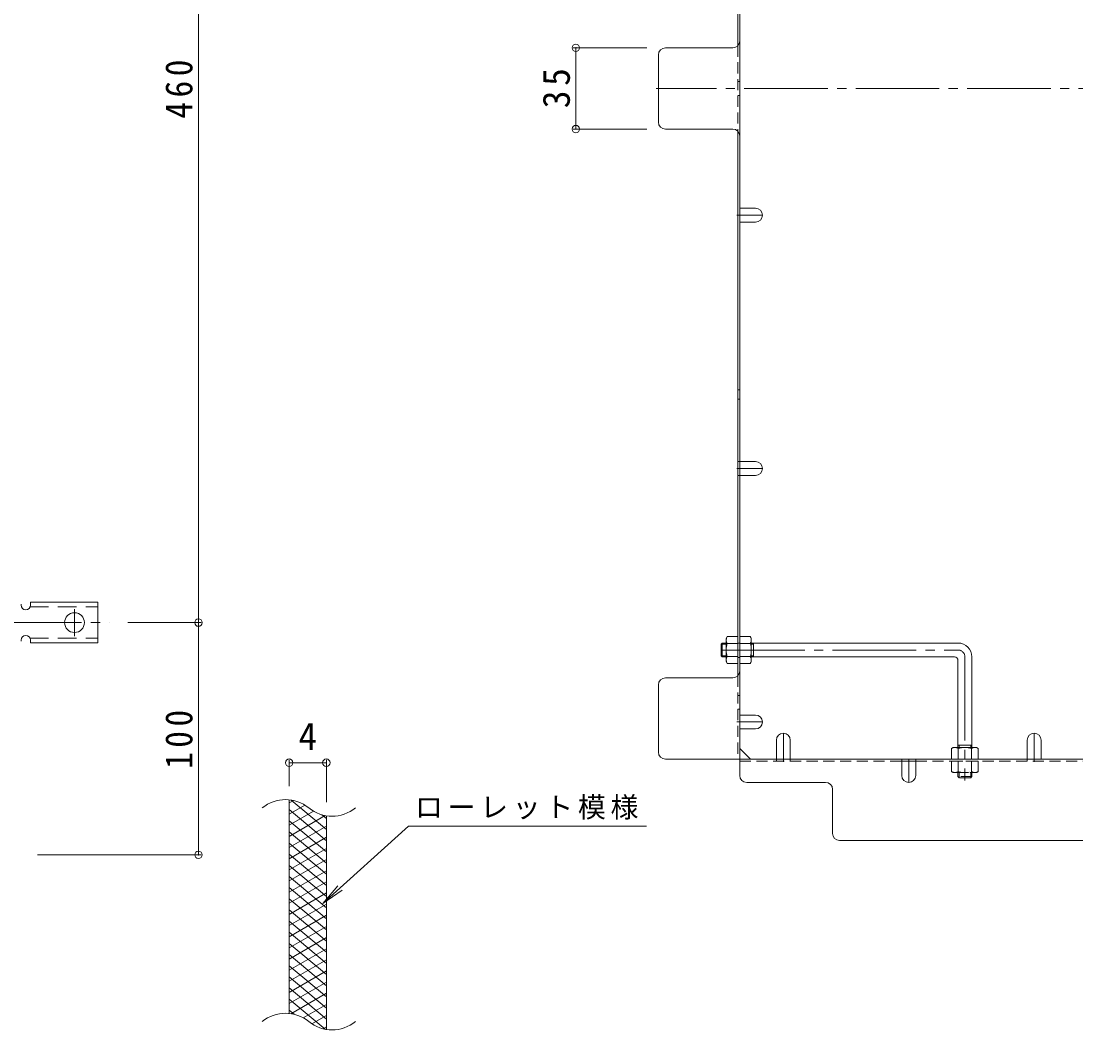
# Model space of a CAD drawing. Units: millimetres at full size, sheet at 1:4, with parts at other scales. Extents: x -950 to 1126, y -781 to 780.
# Drawn here: x -163.7 to 290.6, y -82.2 to 352.2 of the extents above; entities that cross this region are included whole.
import ezdxf
from ezdxf.enums import TextEntityAlignment as Align

# ---------------------------------------------------------------- set-up
doc = ezdxf.new("R2010")
doc.units = ezdxf.units.MM
doc.header["$LTSCALE"] = 4
doc.header["$PDMODE"] = 32
doc.header["$PDSIZE"] = 3.2
for name, pattern in [('CHAIN1', [8, 5, -1, 1, -1]), ('CHAIN2', [12, 9, -1, 1, -1]), ('DASHED1', [1.8, 1.2, -0.6]), ('DASHED2', [3, 2, -1])]:
    doc.linetypes.add(name, pattern=pattern)
for name, color, linetype, lineweight in [('A-4_その他', 7, 'Continuous', 9), ('A-7_ハッチ', 2, 'Continuous', 9), ('A-8_記号', 2, 'Continuous', 9), ('A-A_ﾊｯﾁ-ﾜｸ', 3, 'Continuous', 9), ('A-B_ﾊｯﾁ', 2, 'Continuous', 9), ('F-2_F-2ﾚｲﾔ', 3, 'Continuous', 9), ('F-4_F-4ﾚｲﾔ', 7, 'Continuous', 9), ('F-5_F-5ﾚｲﾔ', 7, 'Continuous', 9), ('F-9_F-9ﾚｲﾔ', 6, 'Continuous', 9)]:
    doc.layers.add(name, color=color, linetype=linetype, lineweight=lineweight)
doc.styles.add('ＭＳ ゴシック', font='')
doc.styles.get('ＭＳ ゴシック').set_extended_font_data('MS Gothic')

msp = doc.modelspace()

# ---------------------------------------------------------------- linework, layer by layer
at = {"layer": 'A-4_その他'}
for p, q in [((-87.336, 93.163), (-87.336, 553.162)), ((74.019, 340.663), (105.79, 340.663)), ((75.219, 340.663), (75.219, 305.662)), ((74.019, 305.662), (105.79, 305.662)), ((-86.136, 93.163), (-117.713, 93.163)), ((-87.336, -6.838), (-87.336, 93.163)), ((-86.136, -6.838), (-156.713, -6.838))]:
    msp.add_line(p, q, dxfattribs=at)
for p in [(75.219, 340.663), (75.219, 305.662), (-87.336, 93.163), (-87.336, -6.838)]:
    msp.add_point(p, dxfattribs=at)
at = {"layer": 'A-7_ハッチ'}
for p, q in [((145.793, 618.966), (145.793, 27.359)), ((144.993, 576.004), (144.993, 341.623)), ((110.79, 308.662), (110.79, 337.663)), ((142.793, 340.663), (113.79, 340.663)), ((142.793, 305.662), (113.79, 305.662)), ((144.993, 70.32), (144.993, 304.701)), ((142.793, 69.36), (113.79, 69.36)), ((110.79, 37.359), (110.79, 66.36)), ((150.405, 34.359), (145.793, 38.971)), ((113.79, 34.359), (755.397, 34.359)), ((215.593, 33.559), (221.593, 33.559)), ((182.794, 24.359), (148.793, 24.359)), ((185.794, 21.359), (185.794, 2.359)), ((188.794, -0.641), (334.093, -0.641))]:
    msp.add_line(p, q, dxfattribs=at)
at = {"layer": 'A-7_ハッチ', "linetype": 'DASHED1'}
for p, q in [((144.993, 341.623), (144.993, 304.701)), ((145.793, 326.162), (144.993, 326.162)), ((145.793, 320.162), (144.993, 320.162)), ((145.793, 193.323), (144.993, 193.323)), ((145.793, 189.323), (144.993, 189.323)), ((145.793, 162.485), (144.993, 162.485)), ((145.793, 156.485), (144.993, 156.485)), ((144.993, 84.359), (145.793, 84.359)), ((144.993, 78.159), (145.793, 78.159)), ((144.993, 70.32), (144.993, 34.354)), ((145.793, 61.821), (144.993, 61.821)), ((145.793, 55.821), (144.993, 55.821)), ((145.793, 33.559), (215.593, 33.559)), ((161.593, 34.359), (161.593, 33.559)), ((167.593, 34.359), (167.593, 33.559)), ((221.593, 33.559), (647.593, 33.559)), ((269.593, 34.359), (269.593, 33.559))]:
    msp.add_line(p, q, dxfattribs=at)
at = {"layer": 'A-7_ハッチ', "linetype": 'CHAIN2'}
msp.add_line((759.75, 323.162), (109.868, 323.162), dxfattribs=at)
at = {"layer": 'A-7_ハッチ'}
for centre, start, end in [((142.793, 343.663), 270, 0), ((113.79, 337.663), 90, 180), ((113.79, 308.662), 180, 270), ((142.793, 302.662), 0, 90), ((113.79, 66.36), 90, 180), ((142.793, 72.36), 270, 0), ((113.79, 37.359), 180, 270), ((148.793, 27.359), 180, 270), ((182.794, 21.359), 0, 90), ((188.794, 2.359), 180, 270)]:
    msp.add_arc(centre, 3, start, end, dxfattribs=at)
at = {"layer": 'A-8_記号', "linetype": 'CHAIN1'}
for p, q in [((144.593, 268.603), (155.593, 268.603)), ((144.593, 159.485), (155.593, 159.485)), ((144.593, 50.364), (155.593, 50.364)), ((164.593, 33.159), (164.593, 45.509)), ((272.593, 33.159), (272.593, 45.509)), ((218.593, 34.359), (218.593, 24.359))]:
    msp.add_line(p, q, dxfattribs=at)
at = {"layer": 'A-8_記号'}
for p, q in [((152.593, 271.603), (145.793, 271.603)), ((152.593, 265.603), (145.793, 265.603)), ((152.593, 162.485), (145.793, 162.485)), ((152.593, 156.485), (145.793, 156.485)), ((152.593, 53.364), (145.793, 53.364)), ((152.593, 47.364), (145.793, 47.364)), ((161.593, 42.509), (161.593, 34.359)), ((167.593, 42.509), (167.593, 34.359)), ((269.593, 42.509), (269.593, 34.359)), ((275.593, 42.509), (275.593, 34.359)), ((215.593, 27.359), (215.593, 34.359)), ((221.593, 27.359), (221.593, 34.359))]:
    msp.add_line(p, q, dxfattribs=at)
for centre, start, end in [((152.593, 268.603), 270, 90), ((152.593, 159.485), 270, 90), ((152.593, 50.364), 270, 90), ((164.593, 42.509), 0, 180), ((272.593, 42.509), 0, 180), ((218.593, 27.359), 180, 0)]:
    msp.add_arc(centre, 3, start, end, dxfattribs=at)
at = {"layer": 'A-A_ﾊｯﾁ-ﾜｸ'}
for p, q in [((-163.713, 101.163), (-163.713, 100.663)), ((-159.713, 101.913), (-159.713, 100.663)), ((-159.713, 101.913), (-130.713, 101.913)), ((-130.713, 84.413), (-130.713, 101.913)), ((-163.713, 85.667), (-163.713, 85.154)), ((-159.713, 84.413), (-159.713, 85.663)), ((-159.713, 84.413), (-130.713, 84.413))]:
    msp.add_line(p, q, dxfattribs=at)
at = {"layer": 'A-A_ﾊｯﾁ-ﾜｸ', "linetype": 'DASHED2'}
for p, q in [((-159.859, 99.913), (-130.713, 99.913)), ((-159.859, 86.413), (-130.713, 86.413))]:
    msp.add_line(p, q, dxfattribs=at)
at = {"layer": 'A-A_ﾊｯﾁ-ﾜｸ', "color": 7, "linetype": 'CHAIN2'}
for p, q in [((-140.713, 98.939), (-140.713, 87.387)), ((-173.714, 93.163), (-125.713, 93.163))]:
    msp.add_line(p, q, dxfattribs=at)
at = {"layer": 'A-A_ﾊｯﾁ-ﾜｸ'}
msp.add_circle((-140.713, 93.163), 4.25, dxfattribs=at)
for centre, start, end in [((-161.713, 100.663), 180, 0), ((-161.713, 85.663), 0, 179.86671)]:
    msp.add_arc(centre, 2, start, end, dxfattribs=at)
at = {"layer": 'A-B_ﾊｯﾁ'}
for p, q in [((139.993, 86.359), (140.426, 87.109)), ((139.993, 76.359), (139.993, 86.359)), ((144.993, 87.109), (140.426, 87.109)), ((144.993, 75.609), (144.993, 87.109)), ((145.793, 75.609), (145.793, 87.109)), ((145.793, 87.109), (150.36, 87.109)), ((150.793, 86.359), (150.36, 87.109)), ((150.793, 76.359), (150.793, 86.359)), ((140.426, 84.222), (144.993, 84.222)), ((150.36, 84.222), (145.793, 84.222)), ((140.426, 78.495), (144.993, 78.495)), ((150.36, 78.495), (145.793, 78.495)), ((139.993, 76.359), (140.426, 75.609)), ((144.993, 75.609), (140.426, 75.609)), ((145.793, 75.609), (150.36, 75.609)), ((150.793, 76.359), (150.36, 75.609)), ((237.793, 39.359), (237.043, 38.926)), ((237.043, 34.359), (237.043, 38.926)), ((247.793, 39.359), (237.793, 39.359)), ((239.93, 38.926), (239.93, 34.359)), ((245.656, 38.926), (245.656, 34.359)), ((247.793, 39.359), (248.543, 38.926)), ((248.543, 34.359), (248.543, 38.926)), ((248.543, 34.359), (237.043, 34.359))]:
    msp.add_line(p, q, dxfattribs=at)
at = {"layer": 'A-B_ﾊｯﾁ', "color": 3}
for p, q in [((138.293, 84.359), (137.793, 83.859)), ((137.793, 78.859), (137.793, 83.859)), ((139.993, 83.859), (137.793, 83.859)), ((138.293, 78.359), (138.293, 84.359)), ((138.293, 84.359), (139.993, 84.359)), ((150.793, 84.359), (239.793, 84.359)), ((151.793, 83.859), (150.793, 83.859)), ((151.793, 78.359), (151.793, 84.359)), ((138.293, 78.359), (137.793, 78.859)), ((139.993, 78.859), (137.793, 78.859)), ((138.293, 78.359), (139.993, 78.359)), ((151.793, 78.859), (150.793, 78.859)), ((150.793, 78.359), (238.293, 78.359)), ((245.793, 78.359), (245.793, 39.359)), ((239.793, 76.859), (239.793, 39.359)), ((245.793, 40.359), (239.793, 40.359)), ((240.293, 40.359), (240.293, 39.359)), ((245.293, 40.359), (245.293, 39.359))]:
    msp.add_line(p, q, dxfattribs=at)
at = {"layer": 'A-B_ﾊｯﾁ', "color": 3, "linetype": 'CHAIN2'}
for p, q in [((137.793, 81.359), (239.793, 81.359)), ((242.793, 78.359), (242.793, 25.126))]:
    msp.add_line(p, q, dxfattribs=at)
at = {"layer": 'A-B_ﾊｯﾁ', "linetype": 'DASHED1'}
for p, q in [((237.043, 33.559), (248.543, 33.559)), ((237.043, 33.559), (237.043, 28.992)), ((239.93, 28.992), (239.93, 33.559)), ((245.656, 28.992), (245.656, 33.559)), ((248.543, 33.559), (248.543, 28.992)), ((237.793, 28.559), (237.043, 28.992)), ((237.793, 28.559), (247.793, 28.559)), ((247.793, 28.559), (248.543, 28.992))]:
    msp.add_line(p, q, dxfattribs=at)
at = {"layer": 'A-B_ﾊｯﾁ', "color": 3, "linetype": 'DASHED1'}
for p, q in [((239.793, 26.859), (239.793, 28.559)), ((240.293, 28.559), (240.293, 26.359)), ((245.293, 28.559), (245.293, 26.359)), ((245.793, 26.859), (245.793, 28.559)), ((245.793, 26.859), (239.793, 26.859)), ((239.793, 26.859), (240.293, 26.359)), ((245.293, 26.359), (240.293, 26.359)), ((245.793, 26.859), (245.293, 26.359))]:
    msp.add_line(p, q, dxfattribs=at)
at = {"layer": 'A-B_ﾊｯﾁ'}
for centre, radius, start, end in [((143.275, 85.464), 3.29, 149.99998, 176.07924), ((147.511, 85.464), 3.29, 3.92076, 30.00002), ((142.728, 85.699), 2.735, 180.2103, 212.68507), ((149.676, 81.359), 9.683, 162.79973, 197.20026), ((148.058, 85.699), 2.735, 327.31493, 359.7897), ((141.111, 81.359), 9.683, 342.79974, 17.20027), ((142.728, 77.019), 2.735, 147.31491, 179.78969), ((148.058, 77.019), 2.735, 0.21031, 32.68509), ((143.275, 77.253), 3.29, 183.92075, 210), ((147.511, 77.253), 3.29, 330, 356.07925), ((238.688, 36.077), 3.29, 93.92076, 120.00002), ((238.453, 36.624), 2.735, 57.31493, 89.7897), ((242.793, 29.676), 9.683, 72.79974, 107.20027), ((247.133, 36.624), 2.735, 90.21031, 122.68509), ((246.898, 36.077), 3.29, 60, 86.07925)]:
    msp.add_arc(centre, radius, start, end, dxfattribs=at)
at = {"layer": 'A-B_ﾊｯﾁ', "color": 3}
for centre, radius in [((239.793, 78.359), 6), ((238.293, 76.859), 1.5)]:
    msp.add_arc(centre, radius, 0, 90, dxfattribs=at)
at = {"layer": 'A-B_ﾊｯﾁ', "color": 3, "linetype": 'CHAIN2'}
msp.add_arc((239.793, 78.359), 3, 0, 90, dxfattribs=at)
at = {"layer": 'A-B_ﾊｯﾁ', "linetype": 'DASHED1'}
for centre, radius, start, end in [((238.688, 31.841), 3.29, 240, 266.07925), ((238.453, 31.293), 2.735, 270.21031, 302.68509), ((242.793, 38.241), 9.683, 252.79974, 287.20027), ((247.133, 31.293), 2.735, 237.31493, 269.7897), ((246.898, 31.841), 3.29, 273.92076, 300.00002)]:
    msp.add_arc(centre, radius, start, end, dxfattribs=at)
at = {"layer": 'F-2_F-2ﾚｲﾔ'}
for p, q in [((-48.241, -75.262), (-48.241, 16.738)), ((-32.241, -82.145), (-32.241, 9.855))]:
    msp.add_line(p, q, dxfattribs=at)
for centre, start, end in [((-49.828, 1.038), 50.82628, 129.17371), ((-29.76, 25.667), 230.82628, 309.17371), ((-49.828, -90.962), 50.82628, 129.17371), ((-29.76, -66.333), 230.82628, 309.17371)]:
    msp.add_arc(centre, 15.885, start, end, dxfattribs=at)
at = {"layer": 'F-4_F-4ﾚｲﾔ'}
for p, q in [((-48.241, 22.738), (-48.241, 34.03)), ((-48.241, 32.83), (-32.241, 32.83)), ((-32.241, 15.855), (-32.241, 34.03))]:
    msp.add_line(p, q, dxfattribs=at)
for p in [(-48.241, 32.83), (-32.241, 32.83)]:
    msp.add_point(p, dxfattribs=at)
at = {"layer": 'F-5_F-5ﾚｲﾔ'}
for p, q in [((3.086, 5.498), (105.617, 5.498)), ((-33.704, -27.755), (-25.474, -22.075))]:
    msp.add_line(p, q, dxfattribs=at)
msp.add_lwpolyline([(3.086, 5.498), (-33.704, -27.755), (-27.224, -20.138)], dxfattribs=at)
at = {"layer": 'F-9_F-9ﾚｲﾔ'}
for p, q in [((-46.428, 16.555), (-48.241, 15.508)), ((-41.53, 14.583), (-48.241, 10.708)), ((-32.241, 4.011), (-47.407, 16.737)), ((-32.241, -0.789), (-48.241, 12.637)), ((-37.773, 11.951), (-48.241, 5.908)), ((-32.731, 10.062), (-48.241, 1.108)), ((-32.241, 8.811), (-34.128, 10.394)), ((-32.241, -5.589), (-48.241, 7.837)), ((-32.241, 5.545), (-48.241, -3.692)), ((-32.241, -10.389), (-48.241, 3.037)), ((-32.241, 0.745), (-48.241, -8.492)), ((-32.241, -15.189), (-48.241, -1.763)), ((-32.241, -4.055), (-48.241, -13.292)), ((-32.241, -19.989), (-48.241, -6.563)), ((-32.241, -8.855), (-48.241, -18.092)), ((-32.241, -24.789), (-48.241, -11.363)), ((-32.241, -13.655), (-48.241, -22.892)), ((-32.241, -29.589), (-48.241, -16.163)), ((-32.241, -18.455), (-48.241, -27.692)), ((-32.241, -34.389), (-48.241, -20.963)), ((-32.241, -23.255), (-48.241, -32.492)), ((-32.241, -39.189), (-48.241, -25.763)), ((-32.241, -28.055), (-48.241, -37.292)), ((-32.241, -43.989), (-48.241, -30.564)), ((-32.241, -32.855), (-48.241, -42.092)), ((-32.241, -48.789), (-48.241, -35.363)), ((-32.241, -37.655), (-48.241, -46.892)), ((-32.241, -53.589), (-48.241, -40.163)), ((-32.241, -42.455), (-48.241, -51.692)), ((-32.241, -58.389), (-48.241, -44.963)), ((-32.241, -47.255), (-48.241, -56.492)), ((-32.241, -63.189), (-48.241, -49.763)), ((-32.241, -52.055), (-48.241, -61.292)), ((-32.241, -67.989), (-48.241, -54.563)), ((-32.241, -56.855), (-48.241, -66.092)), ((-32.241, -72.789), (-48.241, -59.363)), ((-32.241, -61.655), (-48.241, -70.892)), ((-32.241, -77.589), (-48.241, -64.164)), ((-32.241, -66.455), (-47.479, -75.252)), ((-32.793, -81.926), (-48.241, -68.963)), ((-32.241, -71.255), (-42.222, -77.017)), ((-46.165, -75.505), (-48.241, -73.764)), ((-32.241, -76.055), (-38.443, -79.635)), ((-32.241, -80.855), (-33.73, -81.714))]:
    msp.add_line(p, q, dxfattribs=at)

# ---------------------------------------------------------------- texts
at = {"layer": 'A-4_その他', "color": 2, "char_height": 11.73, "attachment_point": 7, "rotation": 90, "style": 'ＭＳ ゴシック'}
for s, insert in [('\\T1.27;\\W0.9;460', (-89.736, 310.162)), ('\\T1.27;\\W0.95;35', (72.819, 314.662)), ('\\T1.27;\\W0.9;100', (-89.736, 30.162))]:
    msp.add_mtext(s, dxfattribs=dict(at, insert=insert))
at = {"layer": 'F-4_F-4ﾚｲﾔ', "color": 2, "style": 'ＭＳ ゴシック'}
msp.add_text('4', height=11.73, dxfattribs=at).set_placement((-44.241, 34.83), align=Align.BOTTOM_LEFT)
at = {"layer": 'F-5_F-5ﾚｲﾔ', "insert": (5.915, 8.328), "char_height": 8.798, "attachment_point": 7, "style": 'ＭＳ ゴシック'}
msp.add_mtext('\\T1.17;ローレット模様', dxfattribs=at)

doc.saveas('drawing.dxf')
